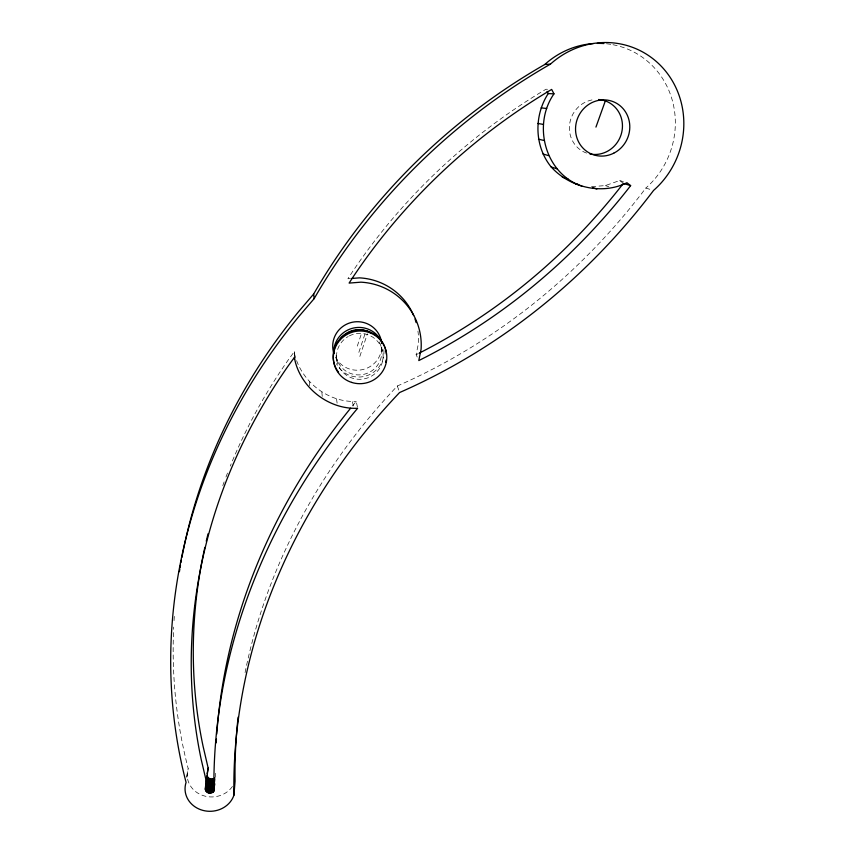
<?xml version="1.0" encoding="UTF-8"?>
<svg xmlns="http://www.w3.org/2000/svg" width="854" height="854" viewBox="0 0 854 854"><rect width="100%" height="100%" fill="white"/><g stroke="black" fill="none" stroke-linecap="round" stroke-linejoin="round"><path stroke-width="0.64" stroke-dasharray="4.27 3.2" d="M186.791 776.798L187.175 774.258M186.834 777.364L188.179 768.525A552.036 500.284 -29.9 0 1 173.693 627.082M417.2 357.036L416.133 354.677L418.375 343.564A62.79 61.968 -12.4 0 0 417.948 331.117M357.314 346.083L361.776 332.665M358.851 352.36L365.256 333.124M359.844 356.428L367.38 333.85M294.502 357.036L294.32 351.645L288.567 359.502A532.223 482.19 -29.9 0 0 230.281 466.06M357.42 407.134L356.278 401.412L355.424 402.405A605.24 533.024 -29.1 0 0 352.211 406.269M416.133 354.677L418.246 353.609M591.544 186.631L605.326 185.596L619.716 180.525L623.324 181.614M294.481 353.481C300.854 381.247 327.68 402.682 356.278 401.412M350.46 278.564L347.888 278.756L352.51 271.7A553.082 500.263 -35.8 0 1 543.144 90.908L545.984 89.243L548.257 89.318M245.066 672.642A585.865 515.805 -29.1 0 1 397.345 385.987A738.934 670.07 70.6 0 0 645.805 188.083L651.356 189.759M605.326 185.596L608.763 186.748M619.716 180.525L623.345 183.386M397.345 385.987L399.597 392.53M381.322 347.589L382.656 351.592M352.488 401.722L353.342 406.301M336.359 357.121L337.02 361.274M336.54 398.903L337.159 403.462M321.851 392.135L322.268 396.598M309.404 381.834L309.628 385.72M215.635 773.222L215.71 777.108M294.32 351.645L294.352 356.342M349.297 335.91A23.325 22.951 -12.8 0 1 383.104 357.057A23.325 22.951 -12.8 0 1 347.749 376.07A23.325 22.951 -12.8 0 1 348.229 336.487M379.368 342.016A22.983 22.631 -12.7 0 1 364.092 374.276A22.983 22.631 -12.7 0 1 335.857 352.414M381.813 347.29A24.595 24.243 -12.5 0 1 335.398 357.132M383.852 349.692A25.172 24.787 -12.7 0 1 336.412 363.665M174.035 620.666A552.036 500.284 -29.9 0 1 174.462 614.25M232.437 786.438A24.488 22.183 -1 0 1 201.608 795.031A24.488 22.183 -1 0 1 188.179 768.525M586.623 153.09A27.734 26.325 -66.7 0 1 569.629 124.14A27.734 26.325 -66.7 0 1 593.904 99.63M222.798 485.595A532.223 482.19 -29.9 0 1 224.132 481.912M225.968 477.023A532.223 482.19 -29.9 0 1 227.858 472.145M612.991 44.728A83.201 78.974 -66.7 0 1 673.23 104.017A83.201 78.974 -66.7 0 1 645.805 188.083M606.479 43.767A83.201 78.974 -66.7 0 1 611.688 44.493"/><path stroke-width="1.28" d="M233.921 795.234A597.512 524.356 -29 0 1 399.597 392.53A758.267 686.456 70.6 0 0 653.566 190.431A85.08 80.671 -66.3 0 0 665.426 70.946A85.08 80.671 -66.3 0 0 550.446 64.125A585.182 528.028 -35.8 0 0 314.144 298.665L298.889 316.471A563.288 509.123 -29.8 0 0 186.076 782.403A24.979 22.567 -1.1 0 0 202.825 810.371A24.979 22.567 -1.1 0 0 233.921 795.234L235.074 781.175A585.865 515.805 -29.1 0 1 236.825 730.298M204.843 547.403A532.223 482.19 -29.9 0 0 203.028 746.033L208.152 768.056L205.227 788.722L205.803 790.911L207.522 792.544L209.913 793.185L213.361 792L214.781 779.243M213.361 792L214.824 783.833M212.336 792.661L213.927 778.624L214.92 777.973M211.162 793.067L212.774 779.029L213.927 778.624M209.913 793.185L211.546 779.147L212.774 779.029M208.664 793.014L210.33 778.965L208.248 777.813L207.084 775.859L205.355 789.854M207.522 792.544L209.198 778.517M206.54 791.829L208.248 777.813M205.803 790.911L207.522 776.905M207.159 773.628L208.152 768.056M581.852 186.097C544.937 173.725 532.309 124.801 553.979 93.844L551.673 89.424L548.77 91.132A564.537 509.272 -35.7 0 0 353.823 275.885L349.094 283.09L360.943 282.172A64.146 63.249 -12.5 0 1 421.086 349.233L418.791 360.58L426.37 356.748A731.067 662.181 70.5 0 0 628.576 188.296L630.626 185.638L626.921 182.713C601.76 195.288 569.682 187.41 551.15 166.925C534.316 146.258 533.814 115.642 548.247 93.566L547.115 91.399M595.943 127.097L605.337 100.9M213.97 791.477L213.916 777.941A617.282 541.884 -29 0 1 356.769 409.29L357.645 408.276C327.957 409.621 299.551 386.777 294.352 357.516L288.481 365.533A543.059 490.687 -29.8 0 0 201.213 759.505L206.454 781.912M593.316 43.565A83.201 78.974 -66.7 0 0 544.756 64.498A573.301 518.666 -35.9 0 0 313.685 294L298.761 311.432A552.036 500.284 -29.9 0 0 181.891 557.459M419.314 353.076L423.541 350.93A712.46 646.393 70.6 0 0 621.349 185.991L623.345 183.386L630.626 185.638M351.752 278.457L359.481 277.86A62.79 61.968 -12.4 0 1 413.646 315.521M544.756 64.498L550.446 64.125M548.247 93.566L553.979 93.844M541.137 107.882L546.699 108.479M210.33 778.965L211.546 779.147M537.806 123.446L543.283 124.396M575.607 183.823L578.051 184.315M538.468 139.181L543.945 140.472M543.027 154.008L548.588 155.62M551.15 166.925L556.872 168.825M592.473 187.496L596.85 189.054M562.263 177.088L568.23 179.201M313.685 294L314.144 298.665M294.502 357.036L294.523 359.395M598.558 99.512A27.734 26.325 -66.7 0 1 622.107 130.416A27.734 26.325 -66.7 0 1 589.943 153.998M339.572 340.031A22.983 22.631 -12.7 0 1 371.469 333.273M338.536 372.269A26.666 26.228 -12.8 0 1 350.471 331.779A26.666 26.228 -12.8 0 1 386.382 354.293M386.157 359.993A26.666 26.228 -12.8 0 1 385.709 362.256M333.925 353.631A24.595 24.243 -12.5 0 1 352.264 322.257A24.595 24.243 -12.5 0 1 381.749 343.489M333.7 353.716A25.172 24.787 -12.7 0 1 382.378 343.393M179.404 571.678A552.036 500.284 -29.9 0 1 179.831 569.095M180.045 567.803A552.036 500.284 -29.9 0 1 180.482 565.22M180.941 562.637A552.036 500.284 -29.9 0 1 181.4 560.043M236.942 728.974A585.865 515.805 -29.1 0 1 238.127 717.125M206.262 541.19A532.223 482.19 -29.9 0 1 208.077 533.739M216.211 742.841A605.24 533.024 -29.1 0 1 216.425 739.073M216.767 734.034A605.24 533.024 -29.1 0 1 350.62 408.212M415.012 319.033A62.79 61.968 -12.4 0 1 416.154 322.62M597.298 43.394A83.201 78.974 -66.7 0 1 603.874 43.554M351.57 382.389A26.762 26.325 -12.8 0 0 386.264 351.912A26.762 26.325 -12.8 0 0 342.347 337.736A26.762 26.325 -12.8 0 0 351.57 382.389M613.738 153.186A28.353 26.89 -66.2 0 0 618.584 104.583A28.353 26.89 -66.2 0 0 575.681 126.189A28.353 26.89 -66.2 0 0 613.738 153.186"/></g></svg>
